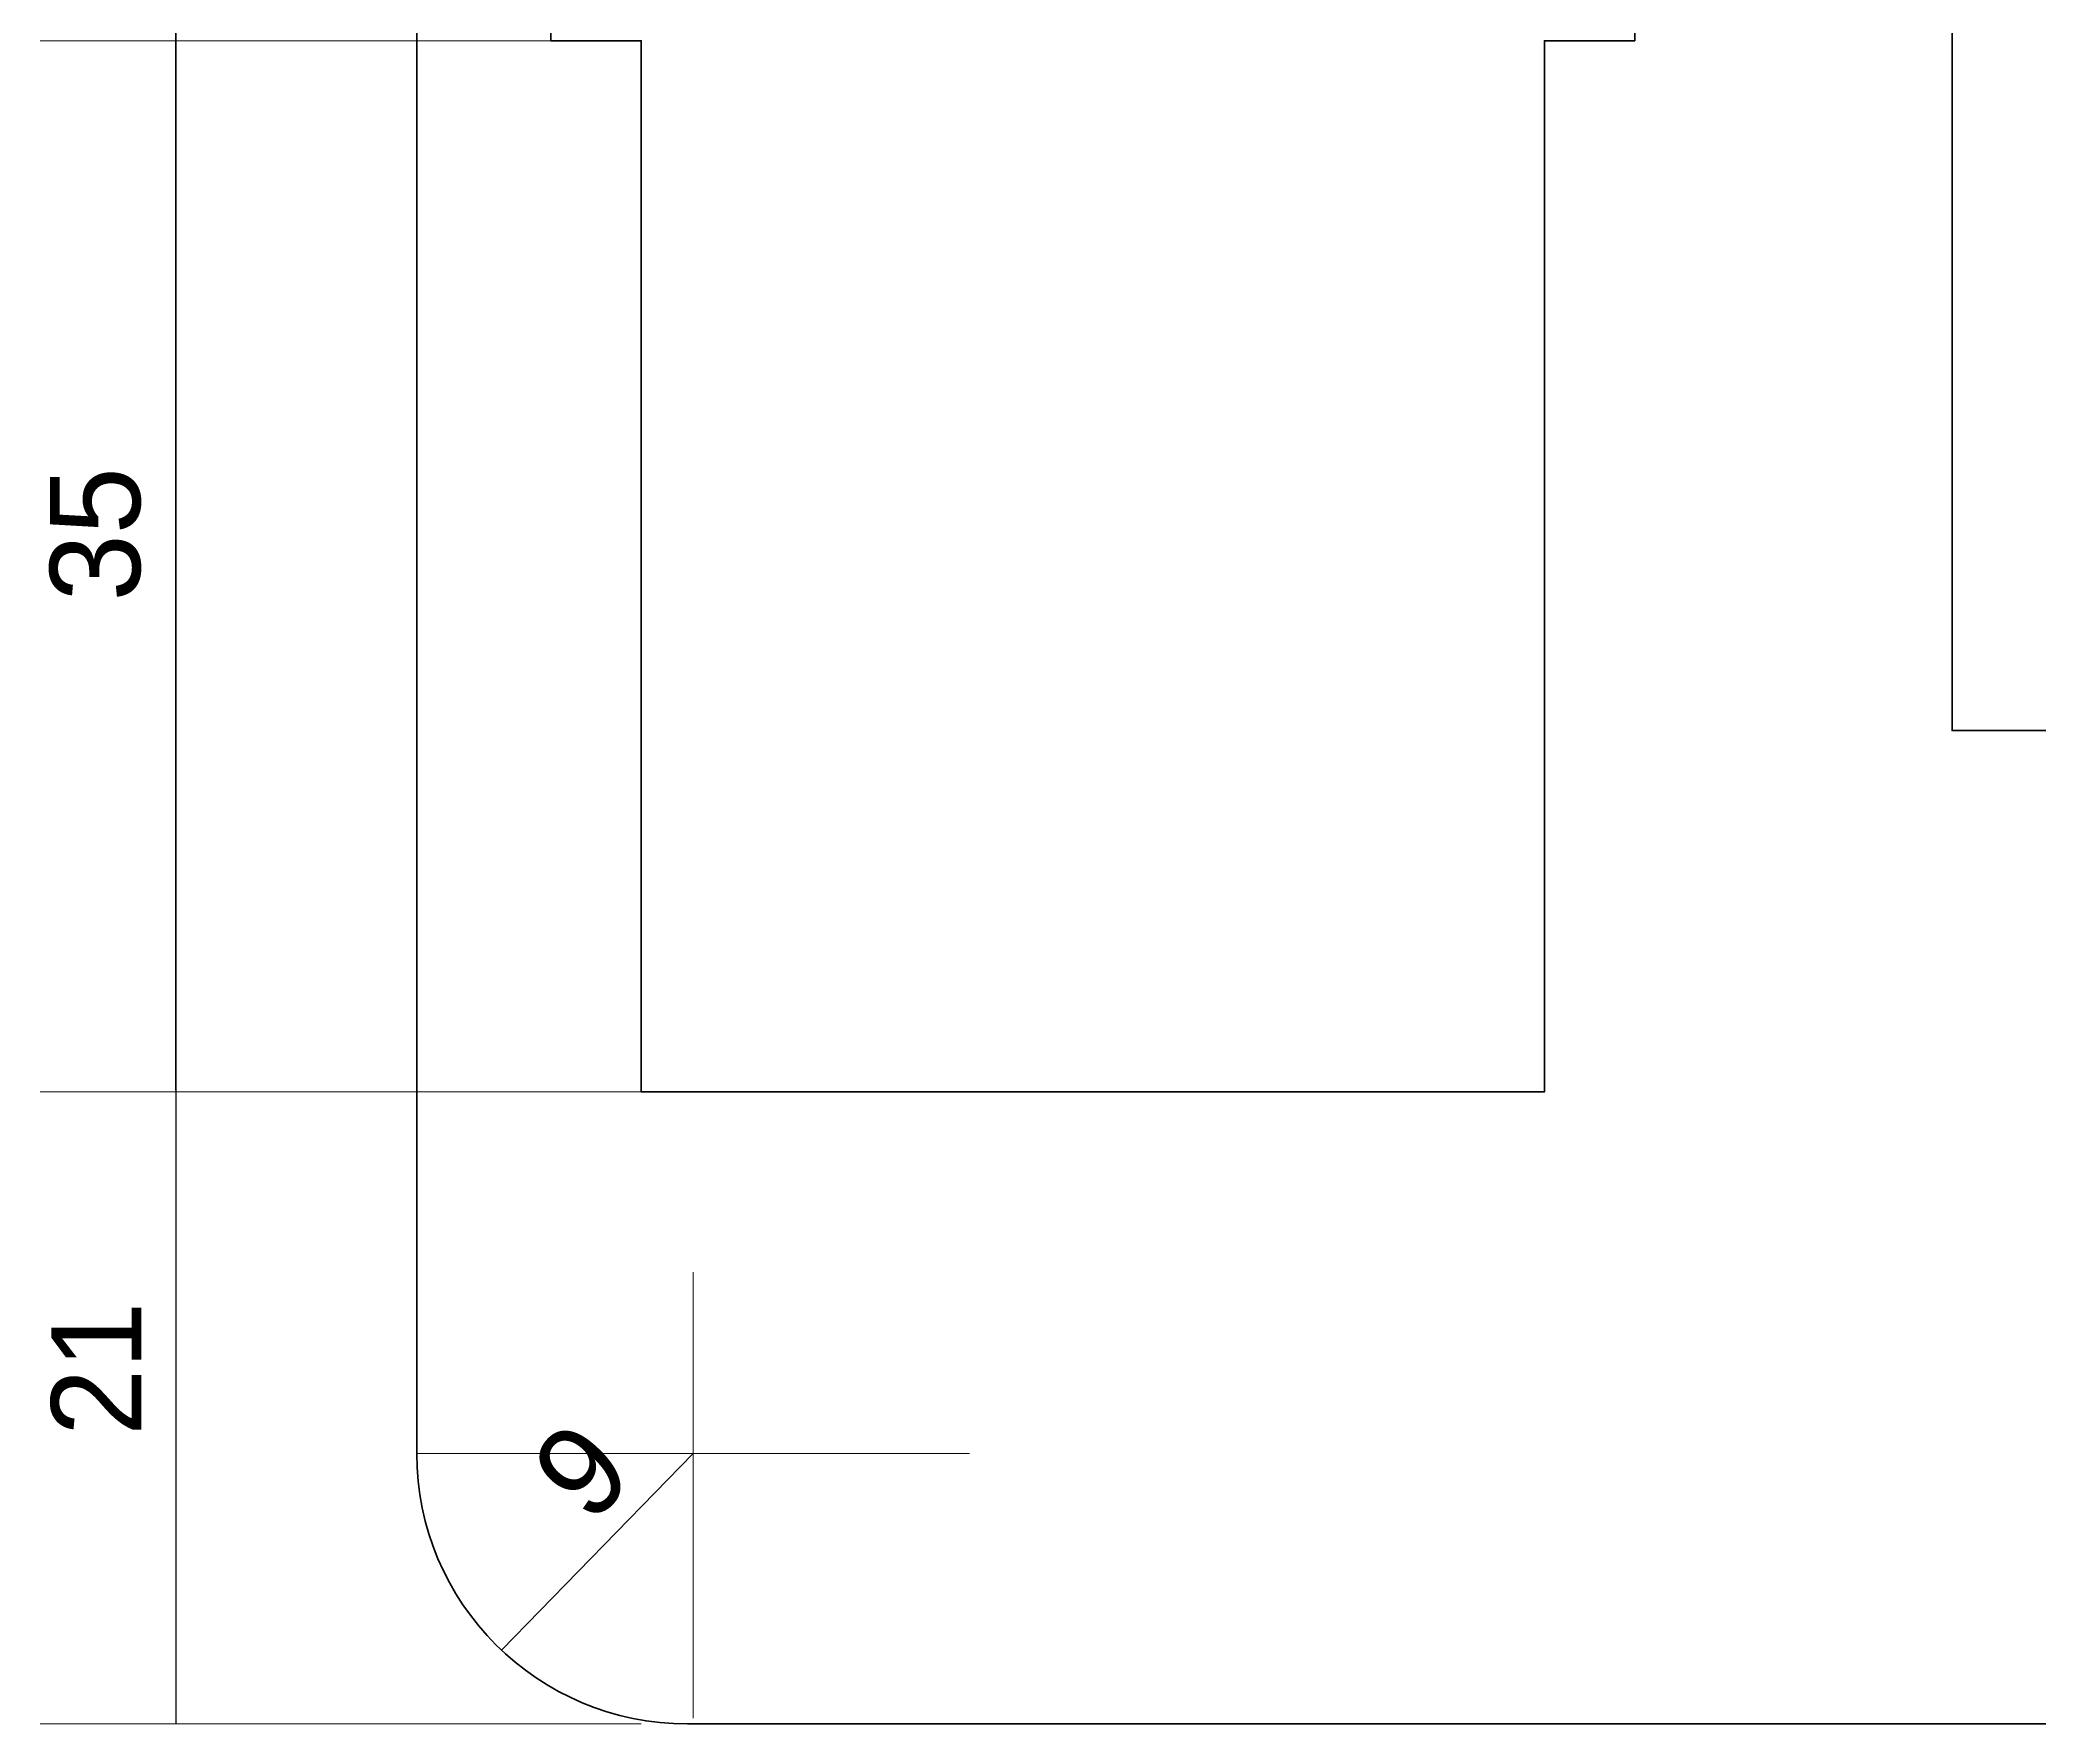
# Model space of a CAD drawing. Header units: millimetres. Extents: x -212 to 210, y -205 to 70.
# Drawn here: x 17.9 to 84.3, y -192.9 to -137 of the extents above; entities that cross this region are included whole.
import ezdxf

# ---------------------------------------------------------------- set-up
doc = ezdxf.new("R2010")
doc.units = ezdxf.units.MM
doc.header["$MEASUREMENT"] = 0
doc.layers.add('Capa 1', color=7, linetype='Continuous', lineweight=0)

msp = doc.modelspace()

# ---------------------------------------------------------------- linework, layer by layer
at = {"layer": 'Capa 1', "color": 250, "lineweight": 35, "true_color": 0x1d1d1b}
for p, q in [((22.409, -122.901), (22.409, -136.982)), ((22.409, -136.982), (22.409, -171.85))]:
    msp.add_line(p, q, dxfattribs=at)
at = {"layer": 'Capa 1', "color": 250, "lineweight": 9, "true_color": 0x1d1d1b}
for p, q in [((34.871, -136.982), (17.9, -136.982)), ((37.871, -171.901), (17.9, -171.901)), ((37.871, -192.901), (17.9, -192.901))]:
    msp.add_line(p, q, dxfattribs=at)
at = {"layer": 'Capa 1', "color": 250, "lineweight": 25, "true_color": 0x1d1d1b}
for p, q in [((22.409, -171.85), (22.409, -192.901)), ((33.231, -190.445), (39.594, -183.912))]:
    msp.add_line(p, q, dxfattribs=at)
at = {"layer": 'Capa 1'}
for p, q in [((39.594, -192.709), (39.594, -177.892)), ((30.413, -183.912), (48.775, -183.912))]:
    msp.add_line(p, q, dxfattribs=at)
at = {"layer": 'Capa 1', "color": 250, "lineweight": 35, "true_color": 0x1d1d1b}
msp.add_lwpolyline([(70.871, -122.901), (67.871, -122.901), (67.871, -122.901), (37.871, -122.901), (37.871, -122.901), (34.871, -122.901), (34.871, -136.982), (37.871, -136.982), (37.871, -171.901), (67.871, -171.901), (67.871, -136.982), (70.871, -136.982)], close=True, dxfattribs=at)
for points, knots in [([(170.423, -192.901), (170.423, -192.901), (39.403, -192.901), (39.403, -192.901), (34.438, -192.901), (30.413, -188.877), (30.413, -183.912), (30.413, -183.912), (30.413, -110.891), (30.413, -110.891), (30.413, -105.926), (34.438, -101.901), (39.403, -101.901), (39.403, -101.901), (170.423, -101.901), (170.423, -101.901), (175.388, -101.901), (179.413, -105.926), (179.413, -110.891), (179.413, -110.891), (179.413, -183.912), (179.413, -183.912), (179.413, -188.877), (175.388, -192.901), (170.423, -192.901)], [0, 0, 0, 0, 1, 1, 1, 2, 2, 2, 3, 3, 3, 4, 4, 4, 5, 5, 5, 6, 6, 6, 7, 7, 7, 8, 8, 8, 8]), ([(119.913, -116.901), (119.913, -116.901), (119.913, -108.901), (119.913, -108.901), (119.913, -108.901), (89.913, -108.901), (89.913, -108.901), (89.913, -108.901), (89.913, -116.901), (89.913, -116.901), (89.913, -116.901), (81.413, -116.901), (81.413, -116.901), (81.413, -116.901), (81.413, -159.901), (81.413, -159.901), (81.413, -159.901), (87.413, -159.901), (87.413, -159.901), (90.174, -159.901), (92.413, -162.14), (92.413, -164.901), (92.413, -164.901), (92.413, -185.901), (92.413, -185.901), (92.413, -185.901), (117.413, -185.901), (117.413, -185.901), (117.413, -185.901), (117.413, -164.901), (117.413, -164.901), (117.413, -162.14), (119.652, -159.901), (122.413, -159.901), (122.413, -159.901), (128.413, -159.901), (128.413, -159.901), (128.413, -159.901), (128.413, -116.901), (128.413, -116.901), (128.413, -116.901), (119.913, -116.901), (119.913, -116.901)], [0, 0, 0, 0, 1, 1, 1, 2, 2, 2, 3, 3, 3, 4, 4, 4, 5, 5, 5, 6, 6, 6, 7, 7, 7, 8, 8, 8, 9, 9, 9, 10, 10, 10, 11, 11, 11, 12, 12, 12, 13, 13, 13, 14, 14, 14, 14])]:
    msp.add_open_spline(points, degree=3, knots=knots, dxfattribs=at)

# ---------------------------------------------------------------- texts
at = {"layer": 'Capa 1', "char_height": 0.2, "attachment_point": 7}
for s, insert, rotation in [('\\C250;\\c1776925;\\FMyriad Pro|b0|i0|c1;\\H2.997200;\\W1.000000;35', (21.268, -155.608), 90), ('\\C250;\\c1776925;\\FMyriad Pro|b0|i0|c1;\\H2.997200;\\W1.000000;21', (21.268, -183.33), 90), ('\\C250;\\c1776925;\\FMyriad Pro|b0|i0|c1;\\H2.997200;\\W1.000000;9 ', (36.207, -186.356), 45.75623)]:
    msp.add_mtext(s, dxfattribs=dict(at, insert=insert, rotation=rotation))

doc.saveas('drawing.dxf')
